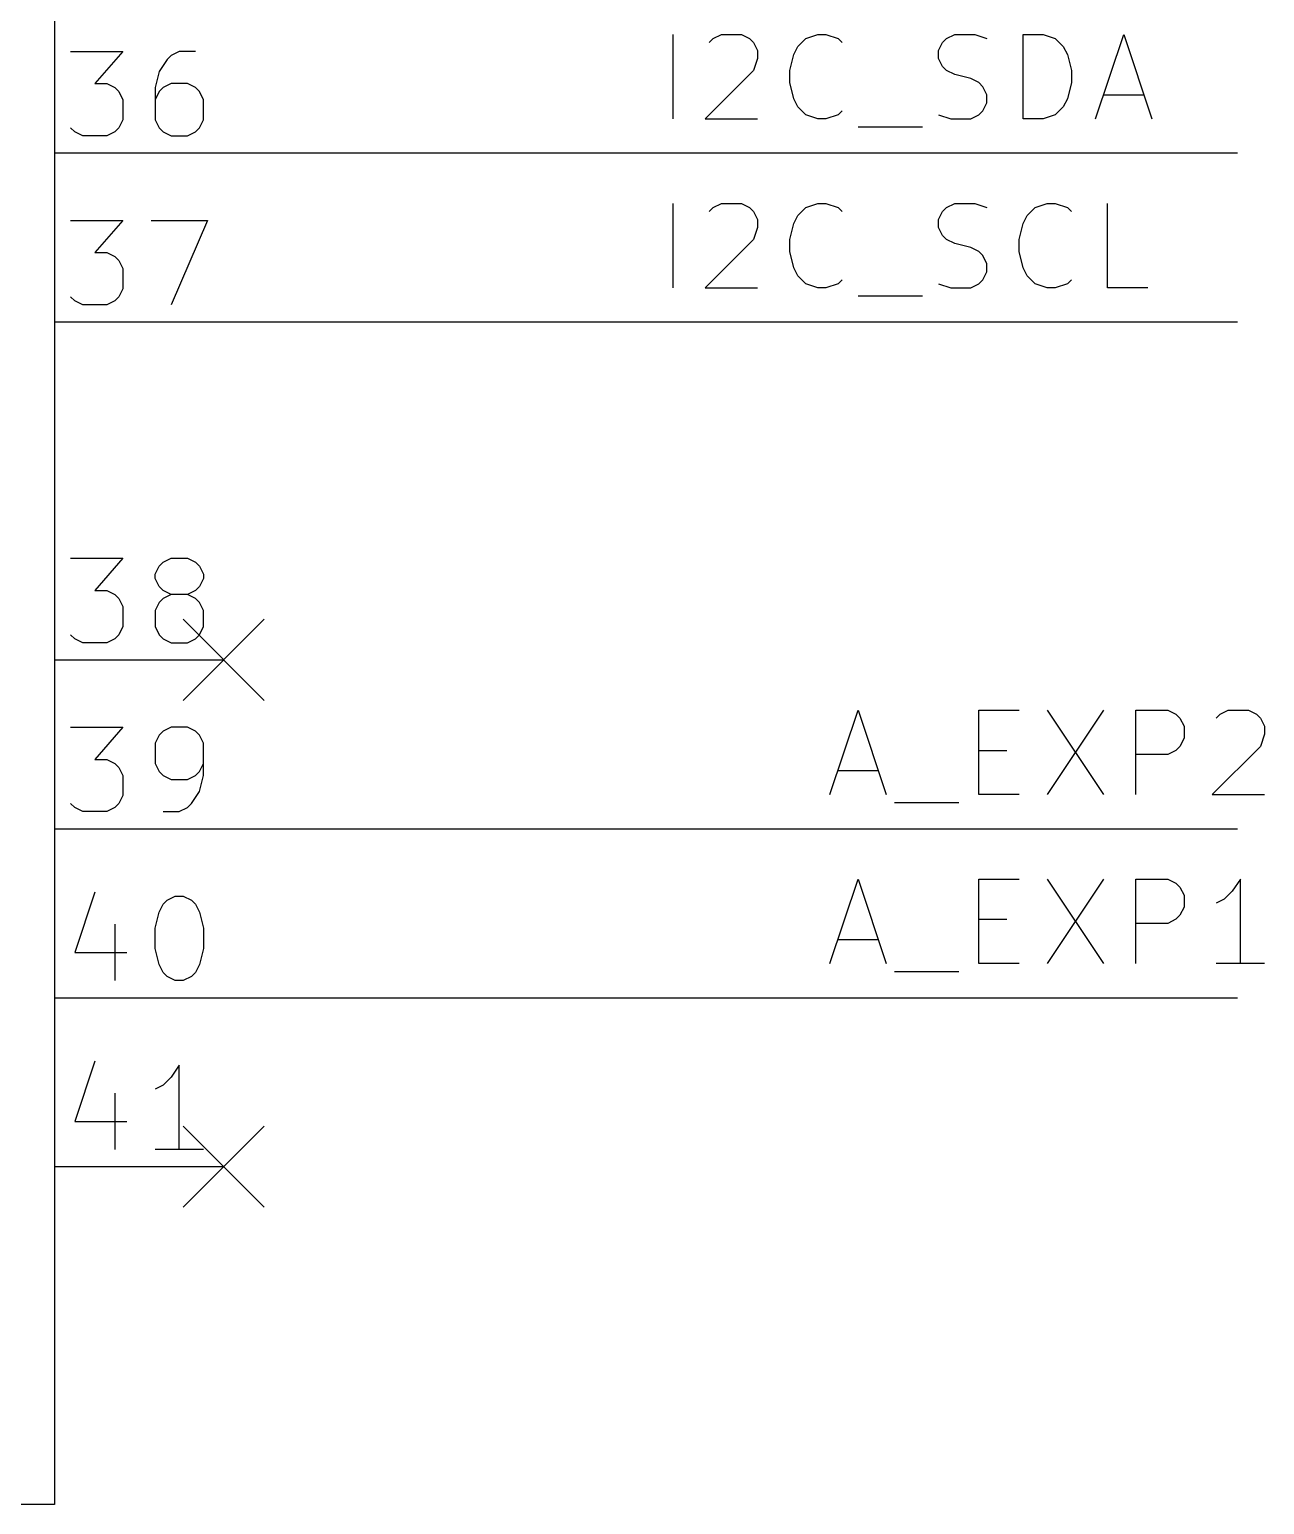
# Model space of a CAD drawing. Extents: x 0.4 to 11.3, y -7.9 to -0.4.
# Drawn here: x 8.885 to 9.616, y -6 to -5.127 of the extents above; entities that cross this region are included whole.
import ezdxf

# ---------------------------------------------------------------- set-up
doc = ezdxf.new("R2010")
doc.units = 0
doc.header["$MEASUREMENT"] = 0
for name, color, linetype in [('BLUE2', 5, 'CONTINUOUS'), ('GRAY1', 251, 'CONTINUOUS'), ('GREEN3', 91, 'CONTINUOUS'), ('LYELLOW', 51, 'CONTINUOUS'), ('RED2', 1, 'CONTINUOUS'), ('RED3', 11, 'CONTINUOUS')]:
    doc.layers.add(name, color=color, linetype=linetype)

msp = doc.modelspace()

# ---------------------------------------------------------------- linework, layer by layer
at = {"layer": 'BLUE2', "linetype": 'CONTINUOUS'}
for p, q in [((8.976, -5.476), (9.024, -5.524)), ((9.024, -5.476), (8.976, -5.524)), ((8.976, -5.776), (9.024, -5.824)), ((9.024, -5.776), (8.976, -5.824))]:
    msp.add_line(p, q, dxfattribs=at)
at = {"layer": 'GRAY1', "linetype": 'CONTINUOUS'}
for p, q in [((9.26601, -5.1798), (9.26601, -5.1298)), ((9.28744, -5.13456), (9.28982, -5.13218)), ((9.28982, -5.13218), (9.29459, -5.1298)), ((9.29459, -5.1298), (9.30649, -5.1298)), ((9.30649, -5.1298), (9.31125, -5.13218)), ((9.31125, -5.13218), (9.31363, -5.13456)), ((9.33982, -5.13694), (9.34459, -5.13218)), ((9.34459, -5.13218), (9.35173, -5.1298)), ((9.35173, -5.1298), (9.35649, -5.1298)), ((9.35649, -5.1298), (9.36363, -5.13218)), ((9.36363, -5.13218), (9.36601, -5.13456)), ((9.42554, -5.13456), (9.42792, -5.13218)), ((9.42792, -5.13218), (9.43268, -5.1298)), ((9.43268, -5.1298), (9.44458, -5.1298)), ((9.44458, -5.1298), (9.45173, -5.13218)), ((9.47315, -5.1798), (9.47315, -5.1298)), ((9.47315, -5.1298), (9.48506, -5.1298)), ((9.48506, -5.1298), (9.4922, -5.13218)), ((9.4922, -5.13218), (9.49696, -5.13694)), ((9.51601, -5.1798), (9.53268, -5.1298)), ((9.53268, -5.1298), (9.54935, -5.1798)), ((9.31363, -5.13456), (9.31602, -5.13932)), ((9.31602, -5.13932), (9.31602, -5.14409)), ((9.33506, -5.15123), (9.33744, -5.1417)), ((9.33744, -5.1417), (9.33982, -5.13694)), ((9.42316, -5.13932), (9.42554, -5.13456)), ((9.42316, -5.14409), (9.42316, -5.13932)), ((9.49696, -5.13694), (9.49935, -5.1417)), ((9.49935, -5.1417), (9.50172, -5.15123)), ((9.31363, -5.15123), (9.28506, -5.1798)), ((9.31602, -5.14409), (9.31363, -5.15123)), ((9.33506, -5.15837), (9.33506, -5.15123)), ((9.42554, -5.14885), (9.42316, -5.14409)), ((9.42792, -5.15123), (9.42554, -5.14885)), ((9.43268, -5.15361), (9.42792, -5.15123)), ((9.50172, -5.15123), (9.50172, -5.15837)), ((9.33744, -5.16789), (9.33506, -5.15837)), ((9.4422, -5.15599), (9.43268, -5.15361)), ((9.44696, -5.15837), (9.4422, -5.15599)), ((9.44935, -5.16075), (9.44696, -5.15837)), ((9.50172, -5.15837), (9.49935, -5.16789)), ((9.33982, -5.17266), (9.33744, -5.16789)), ((9.45173, -5.16552), (9.44935, -5.16075)), ((9.45173, -5.17028), (9.45173, -5.16552)), ((9.49935, -5.16789), (9.49696, -5.17266)), ((9.52078, -5.16552), (9.54458, -5.16552)), ((9.34459, -5.17742), (9.33982, -5.17266)), ((9.35173, -5.1798), (9.34459, -5.17742)), ((9.36363, -5.17742), (9.35649, -5.1798)), ((9.36601, -5.17504), (9.36363, -5.17742)), ((9.42316, -5.17742), (9.4303, -5.1798)), ((9.4422, -5.1798), (9.44696, -5.17742)), ((9.44696, -5.17742), (9.44935, -5.17504)), ((9.44935, -5.17504), (9.45173, -5.17028)), ((9.4922, -5.17742), (9.48506, -5.1798)), ((9.49696, -5.17266), (9.4922, -5.17742)), ((9.28506, -5.1798), (9.31602, -5.1798)), ((9.35649, -5.1798), (9.35173, -5.1798)), ((9.37554, -5.18456), (9.41363, -5.18456)), ((9.4303, -5.1798), (9.4422, -5.1798)), ((9.48506, -5.1798), (9.47315, -5.1798)), ((9.26601, -5.2798), (9.26601, -5.2298)), ((9.28982, -5.23218), (9.29459, -5.2298)), ((9.29459, -5.2298), (9.30649, -5.2298)), ((9.30649, -5.2298), (9.31125, -5.23218)), ((9.34459, -5.23218), (9.35173, -5.2298)), ((9.35173, -5.2298), (9.35649, -5.2298)), ((9.35649, -5.2298), (9.36363, -5.23218)), ((9.42792, -5.23218), (9.43268, -5.2298)), ((9.43268, -5.2298), (9.44458, -5.2298)), ((9.44458, -5.2298), (9.45173, -5.23218)), ((9.4803, -5.23218), (9.48744, -5.2298)), ((9.48744, -5.2298), (9.4922, -5.2298)), ((9.4922, -5.2298), (9.49935, -5.23218)), ((9.52315, -5.2798), (9.52315, -5.2298)), ((9.28744, -5.23456), (9.28982, -5.23218)), ((9.31125, -5.23218), (9.31363, -5.23456)), ((9.31363, -5.23456), (9.31602, -5.23932)), ((9.33744, -5.2417), (9.33982, -5.23694)), ((9.33982, -5.23694), (9.34459, -5.23218)), ((9.36363, -5.23218), (9.36601, -5.23456)), ((9.42316, -5.23932), (9.42554, -5.23456)), ((9.42554, -5.23456), (9.42792, -5.23218)), ((9.47315, -5.2417), (9.47554, -5.23694)), ((9.47554, -5.23694), (9.4803, -5.23218)), ((9.49935, -5.23218), (9.50172, -5.23456)), ((9.31602, -5.24409), (9.31363, -5.25123)), ((9.31602, -5.23932), (9.31602, -5.24409)), ((9.33506, -5.25123), (9.33744, -5.2417)), ((9.42316, -5.24409), (9.42316, -5.23932)), ((9.42554, -5.24885), (9.42316, -5.24409)), ((9.47078, -5.25123), (9.47315, -5.2417)), ((9.31363, -5.25123), (9.28506, -5.2798)), ((9.33506, -5.25837), (9.33506, -5.25123)), ((9.42792, -5.25123), (9.42554, -5.24885)), ((9.43268, -5.25361), (9.42792, -5.25123)), ((9.4422, -5.25599), (9.43268, -5.25361)), ((9.44696, -5.25837), (9.4422, -5.25599)), ((9.47078, -5.25837), (9.47078, -5.25123)), ((9.33744, -5.26789), (9.33506, -5.25837)), ((9.44935, -5.26075), (9.44696, -5.25837)), ((9.45173, -5.26552), (9.44935, -5.26075)), ((9.47315, -5.26789), (9.47078, -5.25837)), ((9.33982, -5.27266), (9.33744, -5.26789)), ((9.34459, -5.27742), (9.33982, -5.27266)), ((9.44935, -5.27504), (9.45173, -5.27028)), ((9.45173, -5.27028), (9.45173, -5.26552)), ((9.47554, -5.27266), (9.47315, -5.26789)), ((9.4803, -5.27742), (9.47554, -5.27266)), ((9.28506, -5.2798), (9.31602, -5.2798)), ((9.35173, -5.2798), (9.34459, -5.27742)), ((9.35649, -5.2798), (9.35173, -5.2798)), ((9.36363, -5.27742), (9.35649, -5.2798)), ((9.36601, -5.27504), (9.36363, -5.27742)), ((9.42316, -5.27742), (9.4303, -5.2798)), ((9.4303, -5.2798), (9.4422, -5.2798)), ((9.4422, -5.2798), (9.44696, -5.27742)), ((9.44696, -5.27742), (9.44935, -5.27504)), ((9.48744, -5.2798), (9.4803, -5.27742)), ((9.4922, -5.2798), (9.48744, -5.2798)), ((9.49935, -5.27742), (9.4922, -5.2798)), ((9.50172, -5.27504), (9.49935, -5.27742)), ((9.54696, -5.2798), (9.52315, -5.2798)), ((9.37554, -5.28456), (9.41363, -5.28456)), ((9.35887, -5.5798), (9.37554, -5.5298)), ((9.37554, -5.5298), (9.3922, -5.5798)), ((9.44696, -5.5798), (9.44696, -5.5298)), ((9.44696, -5.5298), (9.47078, -5.5298)), ((9.48744, -5.5298), (9.52077, -5.5798)), ((9.52077, -5.5298), (9.48744, -5.5798)), ((9.53982, -5.5798), (9.53982, -5.5298)), ((9.53982, -5.5298), (9.55887, -5.5298)), ((9.55887, -5.5298), (9.56363, -5.53218)), ((9.56363, -5.53218), (9.56601, -5.53456)), ((9.56601, -5.53456), (9.56839, -5.53932)), ((9.58744, -5.53456), (9.58982, -5.53218)), ((9.58982, -5.53218), (9.59458, -5.5298)), ((9.59458, -5.5298), (9.60649, -5.5298)), ((9.60649, -5.5298), (9.61125, -5.53218)), ((9.61125, -5.53218), (9.61363, -5.53456)), ((9.61363, -5.53456), (9.61601, -5.53932)), ((9.56839, -5.53932), (9.56839, -5.54647)), ((9.61601, -5.54409), (9.61363, -5.55123)), ((9.61601, -5.53932), (9.61601, -5.54409)), ((9.56601, -5.55123), (9.56363, -5.55361)), ((9.56839, -5.54647), (9.56601, -5.55123)), ((9.61363, -5.55123), (9.58506, -5.5798)), ((9.44696, -5.55361), (9.46363, -5.55361)), ((9.55887, -5.55599), (9.53982, -5.55599)), ((9.56363, -5.55361), (9.55887, -5.55599)), ((9.36363, -5.56552), (9.38744, -5.56552)), ((9.39697, -5.58456), (9.43506, -5.58456)), ((9.47078, -5.5798), (9.44696, -5.5798)), ((9.58506, -5.5798), (9.61601, -5.5798)), ((9.35887, -5.6798), (9.37554, -5.6298)), ((9.37554, -5.6298), (9.3922, -5.6798)), ((9.44696, -5.6798), (9.44696, -5.6298)), ((9.44696, -5.6298), (9.47078, -5.6298)), ((9.48744, -5.6298), (9.52077, -5.6798)), ((9.52077, -5.6298), (9.48744, -5.6798)), ((9.53982, -5.6798), (9.53982, -5.6298)), ((9.53982, -5.6298), (9.55887, -5.6298)), ((9.55887, -5.6298), (9.56363, -5.63218)), ((9.60172, -5.6298), (9.59696, -5.63694)), ((9.60172, -5.6798), (9.60172, -5.6298)), ((9.56363, -5.63218), (9.56601, -5.63456)), ((9.56601, -5.63456), (9.56839, -5.63932)), ((9.56839, -5.63932), (9.56839, -5.64647)), ((9.59696, -5.63694), (9.5922, -5.6417)), ((9.56839, -5.64647), (9.56601, -5.65123)), ((9.5922, -5.6417), (9.58744, -5.64409)), ((9.44696, -5.65361), (9.46363, -5.65361)), ((9.55887, -5.65599), (9.53982, -5.65599)), ((9.56363, -5.65361), (9.55887, -5.65599)), ((9.56601, -5.65123), (9.56363, -5.65361)), ((9.36363, -5.66552), (9.38744, -5.66552)), ((9.47078, -5.6798), (9.44696, -5.6798)), ((9.61601, -5.6798), (9.58744, -5.6798)), ((9.39697, -5.68456), (9.43506, -5.68456))]:
    msp.add_line(p, q, dxfattribs=at)
at = {"layer": 'GREEN3', "linetype": 'CONTINUOUS'}
for p, q in [((9, -5.2), (9.6, -5.2)), ((9, -5.3), (9.6, -5.3)), ((9, -5.6), (9.6, -5.6)), ((9, -5.7), (9.6, -5.7))]:
    msp.add_line(p, q, dxfattribs=at)
at = {"layer": 'LYELLOW', "linetype": 'CONTINUOUS'}
for p, q in [((8.9, -2.2), (8.9, -6)), ((8.9, -6), (6.6, -6))]:
    msp.add_line(p, q, dxfattribs=at)
at = {"layer": 'RED2', "linetype": 'CONTINUOUS'}
for p, q in [((8.9, -2.2), (8.9, -6)), ((8.9, -5.2), (9, -5.2)), ((8.9, -5.2), (9, -5.2)), ((8.9, -5.3), (9, -5.3)), ((8.9, -5.3), (9, -5.3)), ((8.9, -5.5), (9, -5.5)), ((8.9, -5.5), (9, -5.5)), ((8.9, -5.6), (9, -5.6)), ((8.9, -5.6), (9, -5.6)), ((8.9, -5.7), (9, -5.7)), ((8.9, -5.7), (9, -5.7)), ((8.9, -5.8), (9, -5.8)), ((8.9, -5.8), (9, -5.8)), ((8.9, -6), (6.6, -6))]:
    msp.add_line(p, q, dxfattribs=at)
at = {"layer": 'RED3', "linetype": 'CONTINUOUS'}
for p, q in [((8.90952, -5.13988), (8.94048, -5.13988)), ((8.90952, -5.13988), (8.94048, -5.13988)), ((8.94048, -5.13988), (8.92381, -5.15893)), ((8.94048, -5.13988), (8.92381, -5.15893)), ((8.96905, -5.14226), (8.96667, -5.14464)), ((8.96905, -5.14226), (8.96667, -5.14464)), ((8.97381, -5.13988), (8.96905, -5.14226)), ((8.97381, -5.13988), (8.96905, -5.14226)), ((8.98333, -5.13988), (8.97381, -5.13988)), ((8.98333, -5.13988), (8.97381, -5.13988)), ((8.96667, -5.14464), (8.9619, -5.15178)), ((8.96667, -5.14464), (8.9619, -5.15178)), ((8.92381, -5.15893), (8.93095, -5.15893)), ((8.92381, -5.15893), (8.93095, -5.15893)), ((8.93095, -5.15893), (8.93571, -5.16131)), ((8.93095, -5.15893), (8.93571, -5.16131)), ((8.9619, -5.15178), (8.95952, -5.16131)), ((8.9619, -5.15178), (8.95952, -5.16131)), ((8.96905, -5.15893), (8.96428, -5.16131)), ((8.96905, -5.15893), (8.96428, -5.16131)), ((8.97857, -5.15893), (8.96905, -5.15893)), ((8.97857, -5.15893), (8.96905, -5.15893)), ((8.98333, -5.16131), (8.97857, -5.15893)), ((8.98333, -5.16131), (8.97857, -5.15893)), ((8.93571, -5.16131), (8.93809, -5.16369)), ((8.93571, -5.16131), (8.93809, -5.16369)), ((8.93809, -5.16369), (8.94048, -5.16845)), ((8.93809, -5.16369), (8.94048, -5.16845)), ((8.94048, -5.16845), (8.94048, -5.18035)), ((8.94048, -5.16845), (8.94048, -5.18035)), ((8.95952, -5.16131), (8.95952, -5.18035)), ((8.95952, -5.16131), (8.95952, -5.18035)), ((8.9619, -5.16369), (8.95952, -5.16845)), ((8.9619, -5.16369), (8.95952, -5.16845)), ((8.96428, -5.16131), (8.9619, -5.16369)), ((8.96428, -5.16131), (8.9619, -5.16369)), ((8.98571, -5.16369), (8.98333, -5.16131)), ((8.98571, -5.16369), (8.98333, -5.16131)), ((8.98809, -5.16845), (8.98571, -5.16369)), ((8.98809, -5.16845), (8.98571, -5.16369)), ((8.98809, -5.18035), (8.98809, -5.16845)), ((8.98809, -5.18035), (8.98809, -5.16845)), ((8.91191, -5.1875), (8.90952, -5.18512)), ((8.91191, -5.1875), (8.90952, -5.18512)), ((8.93809, -5.18512), (8.93571, -5.1875)), ((8.93809, -5.18512), (8.93571, -5.1875)), ((8.94048, -5.18035), (8.93809, -5.18512)), ((8.94048, -5.18035), (8.93809, -5.18512)), ((8.95952, -5.18035), (8.9619, -5.18512)), ((8.95952, -5.18035), (8.9619, -5.18512)), ((8.9619, -5.18512), (8.96428, -5.1875)), ((8.9619, -5.18512), (8.96428, -5.1875)), ((8.98333, -5.1875), (8.98571, -5.18512)), ((8.98333, -5.1875), (8.98571, -5.18512)), ((8.98571, -5.18512), (8.98809, -5.18035)), ((8.98571, -5.18512), (8.98809, -5.18035)), ((8.91667, -5.18988), (8.91191, -5.1875)), ((8.91667, -5.18988), (8.91191, -5.1875)), ((8.93095, -5.18988), (8.91667, -5.18988)), ((8.93095, -5.18988), (8.91667, -5.18988)), ((8.93571, -5.1875), (8.93095, -5.18988)), ((8.93571, -5.1875), (8.93095, -5.18988)), ((8.96428, -5.1875), (8.96905, -5.18988)), ((8.96428, -5.1875), (8.96905, -5.18988)), ((8.96905, -5.18988), (8.97857, -5.18988)), ((8.96905, -5.18988), (8.97857, -5.18988)), ((8.97857, -5.18988), (8.98333, -5.1875)), ((8.97857, -5.18988), (8.98333, -5.1875)), ((8.90952, -5.23988), (8.94048, -5.23988)), ((8.90952, -5.23988), (8.94048, -5.23988)), ((8.94048, -5.23988), (8.92381, -5.25893)), ((8.94048, -5.23988), (8.92381, -5.25893)), ((8.95714, -5.23988), (8.99047, -5.23988)), ((8.95714, -5.23988), (8.99047, -5.23988)), ((8.99047, -5.23988), (8.96905, -5.28988)), ((8.99047, -5.23988), (8.96905, -5.28988)), ((8.92381, -5.25893), (8.93095, -5.25893)), ((8.92381, -5.25893), (8.93095, -5.25893)), ((8.93095, -5.25893), (8.93571, -5.26131)), ((8.93095, -5.25893), (8.93571, -5.26131)), ((8.93571, -5.26131), (8.93809, -5.26369)), ((8.93571, -5.26131), (8.93809, -5.26369)), ((8.93809, -5.26369), (8.94048, -5.26845)), ((8.93809, -5.26369), (8.94048, -5.26845)), ((8.94048, -5.26845), (8.94048, -5.28035)), ((8.94048, -5.26845), (8.94048, -5.28035)), ((8.94048, -5.28035), (8.93809, -5.28512)), ((8.94048, -5.28035), (8.93809, -5.28512)), ((8.91191, -5.2875), (8.90952, -5.28512)), ((8.91191, -5.2875), (8.90952, -5.28512)), ((8.91667, -5.28988), (8.91191, -5.2875)), ((8.91667, -5.28988), (8.91191, -5.2875)), ((8.93095, -5.28988), (8.91667, -5.28988)), ((8.93095, -5.28988), (8.91667, -5.28988)), ((8.93571, -5.2875), (8.93095, -5.28988)), ((8.93571, -5.2875), (8.93095, -5.28988)), ((8.93809, -5.28512), (8.93571, -5.2875)), ((8.93809, -5.28512), (8.93571, -5.2875)), ((8.90952, -5.43988), (8.94048, -5.43988)), ((8.90952, -5.43988), (8.94048, -5.43988)), ((8.94048, -5.43988), (8.92381, -5.45893)), ((8.94048, -5.43988), (8.92381, -5.45893)), ((8.95952, -5.4494), (8.9619, -5.44464)), ((8.95952, -5.4494), (8.9619, -5.44464)), ((8.9619, -5.44464), (8.96428, -5.44226)), ((8.9619, -5.44464), (8.96428, -5.44226)), ((8.96428, -5.44226), (8.96905, -5.43988)), ((8.96428, -5.44226), (8.96905, -5.43988)), ((8.96905, -5.43988), (8.97857, -5.43988)), ((8.96905, -5.43988), (8.97857, -5.43988)), ((8.97857, -5.43988), (8.98333, -5.44226)), ((8.97857, -5.43988), (8.98333, -5.44226)), ((8.98333, -5.44226), (8.98571, -5.44464)), ((8.98333, -5.44226), (8.98571, -5.44464)), ((8.98571, -5.44464), (8.98809, -5.4494)), ((8.98571, -5.44464), (8.98809, -5.4494)), ((8.95952, -5.45178), (8.95952, -5.4494)), ((8.95952, -5.45178), (8.95952, -5.4494)), ((8.9619, -5.45655), (8.95952, -5.45178)), ((8.9619, -5.45655), (8.95952, -5.45178)), ((8.96428, -5.45893), (8.9619, -5.45655)), ((8.96428, -5.45893), (8.9619, -5.45655)), ((8.98571, -5.45655), (8.98333, -5.45893)), ((8.98571, -5.45655), (8.98333, -5.45893)), ((8.98809, -5.45178), (8.98571, -5.45655)), ((8.98809, -5.45178), (8.98571, -5.45655)), ((8.98809, -5.4494), (8.98809, -5.45178)), ((8.98809, -5.4494), (8.98809, -5.45178)), ((8.92381, -5.45893), (8.93095, -5.45893)), ((8.92381, -5.45893), (8.93095, -5.45893)), ((8.93095, -5.45893), (8.93571, -5.46131)), ((8.93095, -5.45893), (8.93571, -5.46131)), ((8.93571, -5.46131), (8.93809, -5.46369)), ((8.93571, -5.46131), (8.93809, -5.46369)), ((8.93809, -5.46369), (8.94048, -5.46845)), ((8.93809, -5.46369), (8.94048, -5.46845)), ((8.96428, -5.46369), (8.9619, -5.46607)), ((8.96428, -5.46369), (8.9619, -5.46607)), ((8.96905, -5.46131), (8.96428, -5.45893)), ((8.96905, -5.46131), (8.96428, -5.45893)), ((8.96905, -5.46131), (8.96428, -5.46369)), ((8.96905, -5.46131), (8.96428, -5.46369)), ((8.97857, -5.46131), (8.96905, -5.46131)), ((8.97857, -5.46131), (8.96905, -5.46131)), ((8.98333, -5.45893), (8.97857, -5.46131)), ((8.98333, -5.45893), (8.97857, -5.46131)), ((8.98333, -5.46369), (8.97857, -5.46131)), ((8.98333, -5.46369), (8.97857, -5.46131)), ((8.98571, -5.46607), (8.98333, -5.46369)), ((8.98571, -5.46607), (8.98333, -5.46369)), ((8.94048, -5.46845), (8.94048, -5.48035)), ((8.94048, -5.46845), (8.94048, -5.48035)), ((8.9619, -5.46607), (8.95952, -5.47083)), ((8.9619, -5.46607), (8.95952, -5.47083)), ((8.95952, -5.47083), (8.95952, -5.48035)), ((8.95952, -5.47083), (8.95952, -5.48035)), ((8.98809, -5.47083), (8.98571, -5.46607)), ((8.98809, -5.47083), (8.98571, -5.46607)), ((8.98809, -5.48035), (8.98809, -5.47083)), ((8.98809, -5.48035), (8.98809, -5.47083)), ((8.94048, -5.48035), (8.93809, -5.48512)), ((8.94048, -5.48035), (8.93809, -5.48512)), ((8.95952, -5.48035), (8.9619, -5.48512)), ((8.95952, -5.48035), (8.9619, -5.48512)), ((8.98571, -5.48512), (8.98809, -5.48035)), ((8.98571, -5.48512), (8.98809, -5.48035)), ((8.91191, -5.4875), (8.90952, -5.48512)), ((8.91191, -5.4875), (8.90952, -5.48512)), ((8.91667, -5.48988), (8.91191, -5.4875)), ((8.91667, -5.48988), (8.91191, -5.4875)), ((8.93095, -5.48988), (8.91667, -5.48988)), ((8.93095, -5.48988), (8.91667, -5.48988)), ((8.93571, -5.4875), (8.93095, -5.48988)), ((8.93571, -5.4875), (8.93095, -5.48988)), ((8.93809, -5.48512), (8.93571, -5.4875)), ((8.93809, -5.48512), (8.93571, -5.4875)), ((8.9619, -5.48512), (8.96428, -5.4875)), ((8.9619, -5.48512), (8.96428, -5.4875)), ((8.96428, -5.4875), (8.96905, -5.48988)), ((8.96428, -5.4875), (8.96905, -5.48988)), ((8.96905, -5.48988), (8.97857, -5.48988)), ((8.96905, -5.48988), (8.97857, -5.48988)), ((8.97857, -5.48988), (8.98333, -5.4875)), ((8.97857, -5.48988), (8.98333, -5.4875)), ((8.98333, -5.4875), (8.98571, -5.48512)), ((8.98333, -5.4875), (8.98571, -5.48512)), ((8.90952, -5.53988), (8.94048, -5.53988)), ((8.90952, -5.53988), (8.94048, -5.53988)), ((8.94048, -5.53988), (8.92381, -5.55893)), ((8.94048, -5.53988), (8.92381, -5.55893)), ((8.96428, -5.54226), (8.9619, -5.54464)), ((8.96428, -5.54226), (8.9619, -5.54464)), ((8.96905, -5.53988), (8.96428, -5.54226)), ((8.96905, -5.53988), (8.96428, -5.54226)), ((8.97857, -5.53988), (8.96905, -5.53988)), ((8.97857, -5.53988), (8.96905, -5.53988)), ((8.98333, -5.54226), (8.97857, -5.53988)), ((8.98333, -5.54226), (8.97857, -5.53988)), ((8.98571, -5.54464), (8.98333, -5.54226)), ((8.98571, -5.54464), (8.98333, -5.54226)), ((8.9619, -5.54464), (8.95952, -5.5494)), ((8.9619, -5.54464), (8.95952, -5.5494)), ((8.95952, -5.5494), (8.95952, -5.56131)), ((8.95952, -5.5494), (8.95952, -5.56131)), ((8.98809, -5.5494), (8.98571, -5.54464)), ((8.98809, -5.5494), (8.98571, -5.54464)), ((8.98809, -5.56845), (8.98809, -5.5494)), ((8.98809, -5.56845), (8.98809, -5.5494)), ((8.92381, -5.55893), (8.93095, -5.55893)), ((8.92381, -5.55893), (8.93095, -5.55893)), ((8.93095, -5.55893), (8.93571, -5.56131)), ((8.93095, -5.55893), (8.93571, -5.56131)), ((8.93571, -5.56131), (8.93809, -5.56369)), ((8.93571, -5.56131), (8.93809, -5.56369)), ((8.95952, -5.56131), (8.9619, -5.56607)), ((8.95952, -5.56131), (8.9619, -5.56607)), ((8.98571, -5.56607), (8.98809, -5.56131)), ((8.98571, -5.56607), (8.98809, -5.56131)), ((8.93809, -5.56369), (8.94048, -5.56845)), ((8.93809, -5.56369), (8.94048, -5.56845)), ((8.94048, -5.56845), (8.94048, -5.58035)), ((8.94048, -5.56845), (8.94048, -5.58035)), ((8.9619, -5.56607), (8.96428, -5.56845)), ((8.9619, -5.56607), (8.96428, -5.56845)), ((8.96428, -5.56845), (8.96905, -5.57083)), ((8.96428, -5.56845), (8.96905, -5.57083)), ((8.97857, -5.57083), (8.98333, -5.56845)), ((8.97857, -5.57083), (8.98333, -5.56845)), ((8.98333, -5.56845), (8.98571, -5.56607)), ((8.98333, -5.56845), (8.98571, -5.56607)), ((8.98571, -5.57797), (8.98809, -5.56845)), ((8.98571, -5.57797), (8.98809, -5.56845)), ((8.96905, -5.57083), (8.97857, -5.57083)), ((8.96905, -5.57083), (8.97857, -5.57083)), ((8.98095, -5.58512), (8.98571, -5.57797)), ((8.98095, -5.58512), (8.98571, -5.57797)), ((8.91191, -5.5875), (8.90952, -5.58512)), ((8.91191, -5.5875), (8.90952, -5.58512)), ((8.91667, -5.58988), (8.91191, -5.5875)), ((8.91667, -5.58988), (8.91191, -5.5875)), ((8.93571, -5.5875), (8.93095, -5.58988)), ((8.93571, -5.5875), (8.93095, -5.58988)), ((8.93809, -5.58512), (8.93571, -5.5875)), ((8.93809, -5.58512), (8.93571, -5.5875)), ((8.94048, -5.58035), (8.93809, -5.58512)), ((8.94048, -5.58035), (8.93809, -5.58512)), ((8.97381, -5.58988), (8.97857, -5.5875)), ((8.97381, -5.58988), (8.97857, -5.5875)), ((8.97857, -5.5875), (8.98095, -5.58512)), ((8.97857, -5.5875), (8.98095, -5.58512)), ((8.93095, -5.58988), (8.91667, -5.58988)), ((8.93095, -5.58988), (8.91667, -5.58988)), ((8.96428, -5.58988), (8.97381, -5.58988)), ((8.96428, -5.58988), (8.97381, -5.58988)), ((8.92381, -5.6375), (8.91191, -5.67321)), ((8.92381, -5.6375), (8.91191, -5.67321)), ((8.96667, -5.64226), (8.97143, -5.63988)), ((8.96667, -5.64226), (8.97143, -5.63988)), ((8.97143, -5.63988), (8.97619, -5.63988)), ((8.97143, -5.63988), (8.97619, -5.63988)), ((8.97619, -5.63988), (8.98095, -5.64226)), ((8.97619, -5.63988), (8.98095, -5.64226)), ((8.9619, -5.6494), (8.96428, -5.64464)), ((8.9619, -5.6494), (8.96428, -5.64464)), ((8.96428, -5.64464), (8.96667, -5.64226)), ((8.96428, -5.64464), (8.96667, -5.64226)), ((8.98095, -5.64226), (8.98333, -5.64464)), ((8.98095, -5.64226), (8.98333, -5.64464)), ((8.98333, -5.64464), (8.98571, -5.6494)), ((8.98333, -5.64464), (8.98571, -5.6494)), ((8.93571, -5.65655), (8.93571, -5.68988)), ((8.93571, -5.65655), (8.93571, -5.68988)), ((8.95952, -5.65893), (8.9619, -5.6494)), ((8.95952, -5.65893), (8.9619, -5.6494)), ((8.98571, -5.6494), (8.98809, -5.65893)), ((8.98571, -5.6494), (8.98809, -5.65893)), ((8.95952, -5.67083), (8.95952, -5.65893)), ((8.95952, -5.67083), (8.95952, -5.65893)), ((8.98809, -5.65893), (8.98809, -5.67083)), ((8.98809, -5.65893), (8.98809, -5.67083)), ((8.91191, -5.67321), (8.94285, -5.67321)), ((8.91191, -5.67321), (8.94285, -5.67321)), ((8.9619, -5.68035), (8.95952, -5.67083)), ((8.9619, -5.68035), (8.95952, -5.67083)), ((8.98809, -5.67083), (8.98571, -5.68035)), ((8.98809, -5.67083), (8.98571, -5.68035)), ((8.96428, -5.68512), (8.9619, -5.68035)), ((8.96428, -5.68512), (8.9619, -5.68035)), ((8.98571, -5.68035), (8.98333, -5.68512)), ((8.98571, -5.68035), (8.98333, -5.68512)), ((8.96667, -5.6875), (8.96428, -5.68512)), ((8.96667, -5.6875), (8.96428, -5.68512)), ((8.97143, -5.68988), (8.96667, -5.6875)), ((8.97143, -5.68988), (8.96667, -5.6875)), ((8.97619, -5.68988), (8.97143, -5.68988)), ((8.97619, -5.68988), (8.97143, -5.68988)), ((8.98095, -5.6875), (8.97619, -5.68988)), ((8.98095, -5.6875), (8.97619, -5.68988)), ((8.98333, -5.68512), (8.98095, -5.6875)), ((8.98333, -5.68512), (8.98095, -5.6875)), ((8.92381, -5.7375), (8.91191, -5.77321)), ((8.92381, -5.7375), (8.91191, -5.77321)), ((8.97381, -5.73988), (8.96905, -5.74702)), ((8.97381, -5.73988), (8.96905, -5.74702)), ((8.97381, -5.78988), (8.97381, -5.73988)), ((8.97381, -5.78988), (8.97381, -5.73988)), ((8.96428, -5.75178), (8.95952, -5.75417)), ((8.96428, -5.75178), (8.95952, -5.75417)), ((8.96905, -5.74702), (8.96428, -5.75178)), ((8.96905, -5.74702), (8.96428, -5.75178)), ((8.93571, -5.75655), (8.93571, -5.78988)), ((8.93571, -5.75655), (8.93571, -5.78988)), ((8.91191, -5.77321), (8.94285, -5.77321)), ((8.91191, -5.77321), (8.94285, -5.77321)), ((8.98809, -5.78988), (8.95952, -5.78988)), ((8.98809, -5.78988), (8.95952, -5.78988))]:
    msp.add_line(p, q, dxfattribs=at)

doc.saveas('drawing.dxf')
